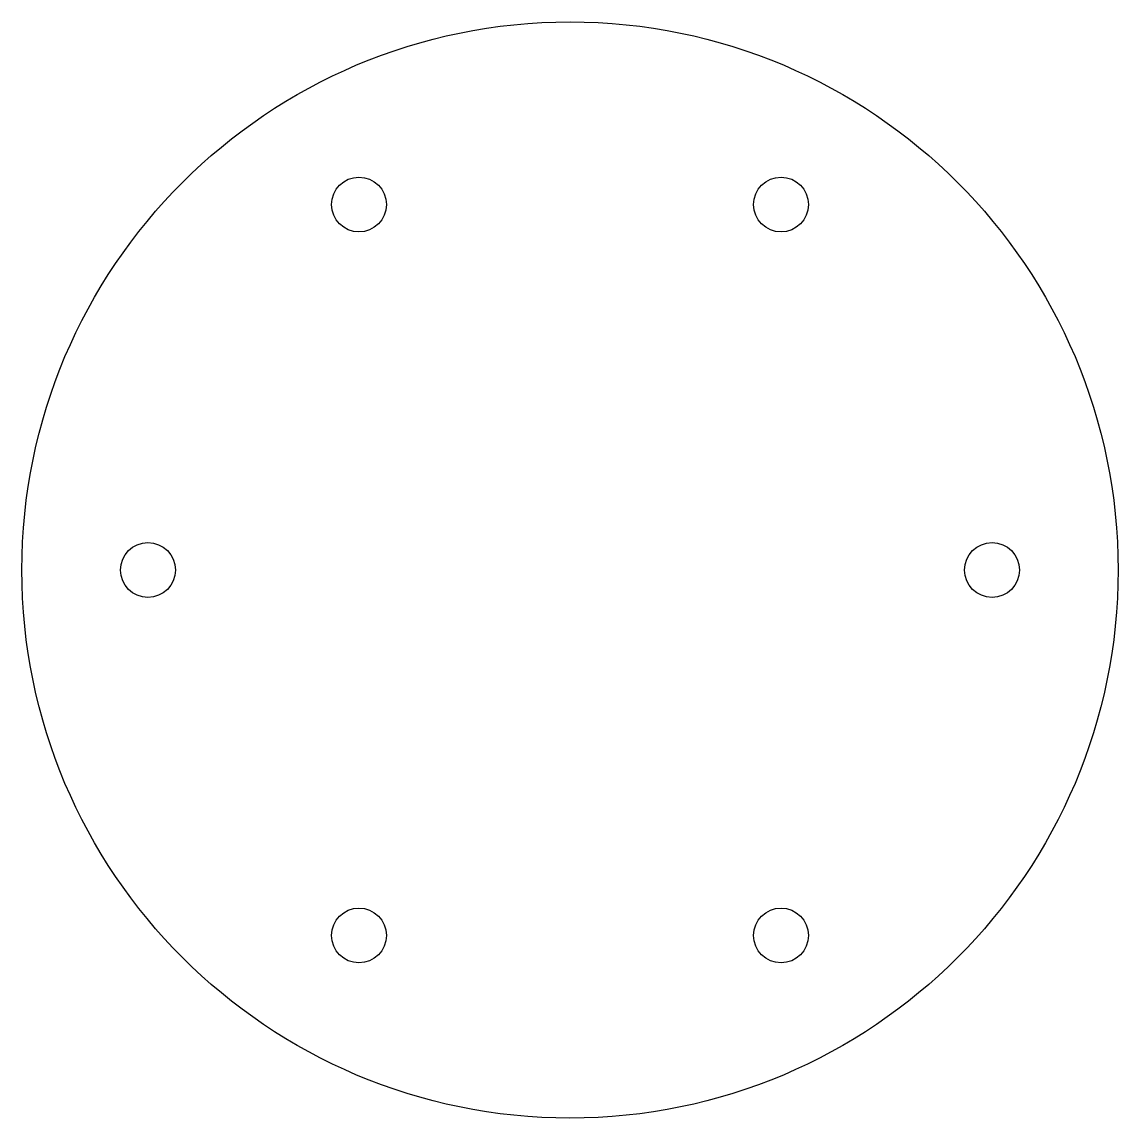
# Model space of a CAD drawing. Header units: metres. Extents: x -100 to 100, y -100 to 100.
import ezdxf

# ---------------------------------------------------------------- set-up
doc = ezdxf.new("R2010")
doc.units = ezdxf.units.M

msp = doc.modelspace()

# ---------------------------------------------------------------- linework, layer by layer
for centre, radius in [((0, 0), 100), ((-38.5, 66.68), 5), ((38.5, 66.68), 5), ((-77, 0), 5), ((77, 0), 5), ((-38.5, -66.68), 5), ((38.5, -66.68), 5)]:
    msp.add_circle(centre, radius)

doc.saveas('drawing.dxf')
